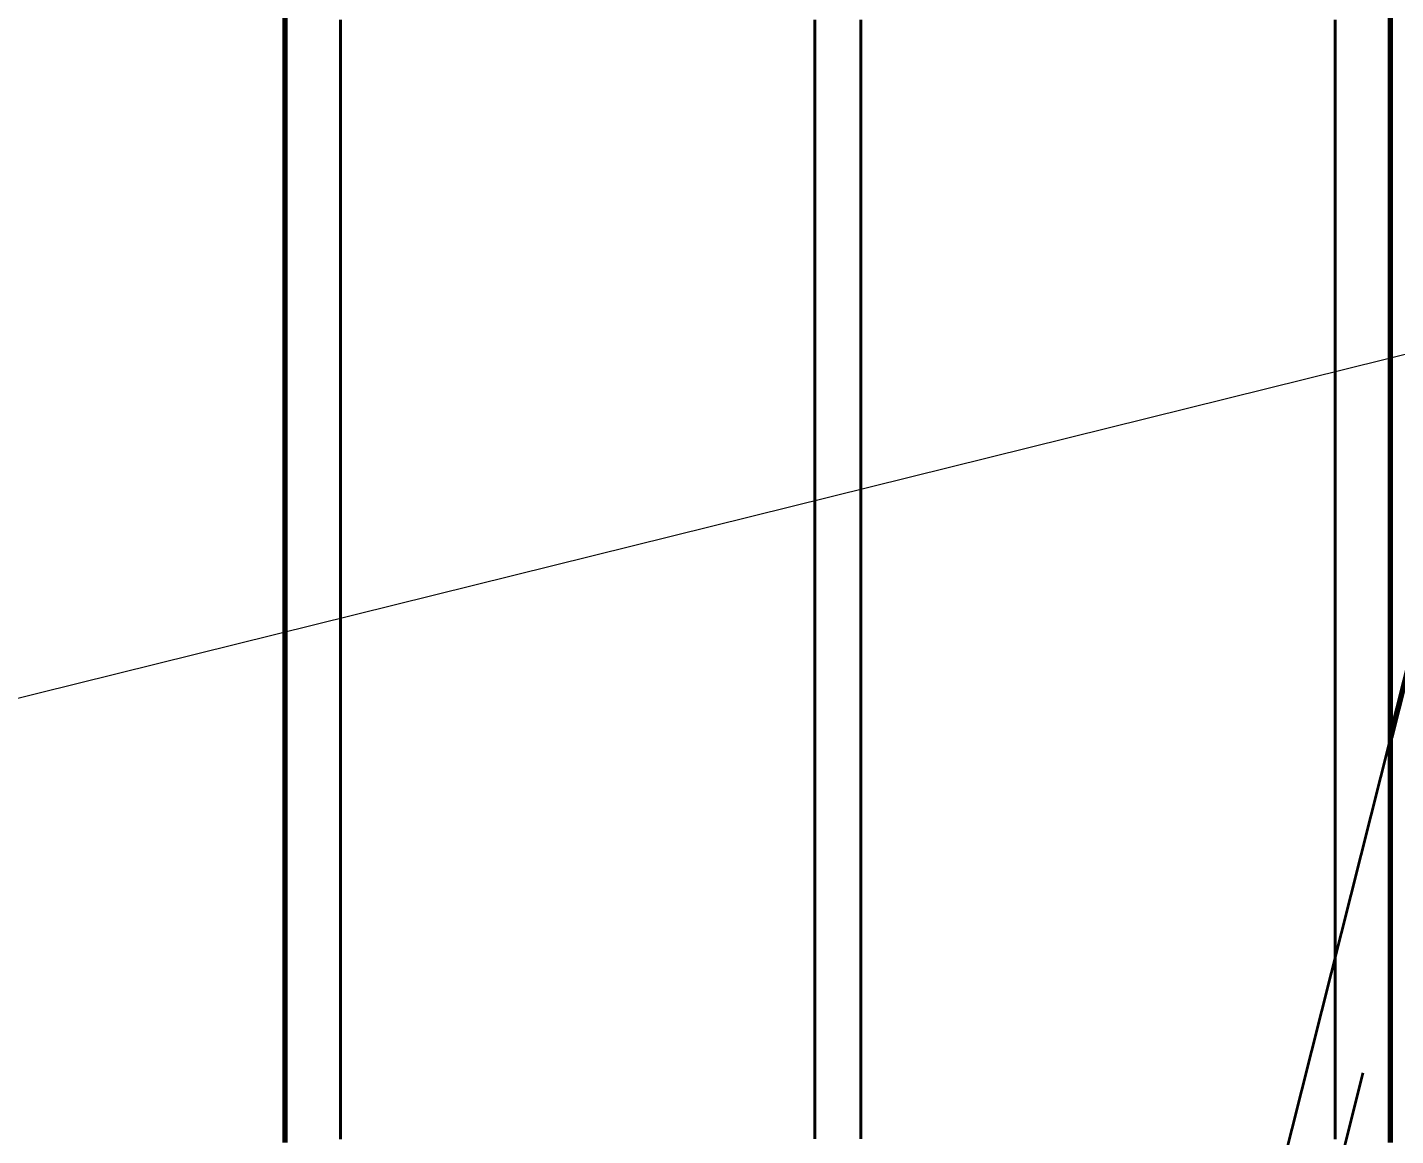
# Model space of a CAD drawing. Header units: millimetres. Extents: x 0 to 2382, y 0 to 420.
# Drawn here: x 137 to 144.43, y 234.8 to 240.82 of the extents above; entities that cross this region are included whole.
import ezdxf

# ---------------------------------------------------------------- set-up
doc = ezdxf.new("R2010")
doc.units = ezdxf.units.MM
doc.linetypes.add('IRAM-E-TRAZOS', pattern=[5, 4, -1])
for name, color, linetype, lineweight in [('01-VISIBLE', 7, 'CONTINUOUS', 70), ('02-OCULTA', 4, 'IRAM-E-TRAZOS', 35), ('04-COTA', 3, 'CONTINUOUS', 18), ('08-FINA', 5, 'CONTINUOUS', 18)]:
    doc.layers.add(name, color=color, linetype=linetype, lineweight=lineweight)
doc.styles.add('ISO3098', font='isocpeur.ttf')
doc.dimstyles.new('FLAMA-IRAM', dxfattribs={"dimtxt": 3.5, "dimasz": 3.5, "dimexe": 2, "dimexo": 1.5, "dimgap": 1, "dimtad": 1, "dimdec": 1, "dimtxsty": 'ISO3098', "dimblk": 'IRAM_FLECHA', "dimblk1": 'IRAM_FLECHA', "dimblk2": 'IRAM_FLECHA', "dimcen": 2.5, "dimclrd": 256, "dimclre": 256, "dimclrt": 256, "dimazin": 3, "dimtfac": 1, "dimtmove": 0, "dimatfit": 3, "dimlwd": 18, "dimlwe": 18})

# ---------------------------------------------------------------- blocks, each defined once
blk = doc.blocks.new('IRAM_FLECHA')
blk.add_solid([(0, 0), (-1, 0.125), (-1, -0.125)])

msp = doc.modelspace()

# ---------------------------------------------------------------- linework, layer by layer
at = {"layer": '01-VISIBLE'}
msp.add_line((145.1723, 240.0249), (144.4, 236.9601), dxfattribs=at)
for points in [[(138.4, 234.7625), (138.4, 234.85), (138.4, 234.9375), (138.4, 235.025), (138.4, 235.1125), (138.4, 235.2), (138.4, 235.2875), (138.4, 235.375), (138.4, 235.4625), (138.4, 235.55), (138.4, 235.6375), (138.4, 235.725), (138.4, 235.8125), (138.4, 235.9), (138.4, 235.9875), (138.4, 236.075), (138.4, 236.1625), (138.4, 236.25), (138.4, 236.3375), (138.4, 236.425), (138.4, 236.5125), (138.4, 236.6), (138.4, 236.6875), (138.4, 236.775), (138.4, 236.8625), (138.4, 236.95), (138.4, 237.0375), (138.4, 237.125), (138.4, 237.2125), (138.4, 237.3), (138.4, 237.3875), (138.4, 237.475), (138.4, 237.5625), (138.4, 237.65), (138.4, 237.7375), (138.4, 237.825), (138.4, 237.9125), (138.4, 238), (138.4, 238.0875), (138.4, 238.175), (138.4, 238.2625), (138.4, 238.35), (138.4, 238.4375), (138.4, 238.525), (138.4, 238.6125), (138.4, 238.7), (138.4, 238.7875), (138.4, 238.875), (138.4, 238.9625), (138.4, 239.05), (138.4, 239.1375), (138.4, 239.225), (138.4, 239.3125), (138.4, 239.4), (138.4, 239.4875), (138.4, 239.575), (138.4, 239.6625), (138.4, 239.75), (138.4, 239.8375), (138.4, 239.925), (138.4, 240.0125), (138.4, 240.1), (138.4, 240.1875), (138.4, 240.275), (138.4, 240.3625), (138.4, 240.45), (138.4, 240.5375), (138.4, 240.625), (138.4, 240.7125), (138.4, 240.8), (138.4, 240.8875)], [(144.4, 234.7625), (144.4, 234.85), (144.4, 234.9375), (144.4, 235.025), (144.4, 235.1125), (144.4, 235.2), (144.4, 235.2875), (144.4, 235.375), (144.4, 235.4625), (144.4, 235.55), (144.4, 235.6375), (144.4, 235.725), (144.4, 235.8125), (144.4, 235.9), (144.4, 235.9875), (144.4, 236.075), (144.4, 236.1625), (144.4, 236.25), (144.4, 236.3375), (144.4, 236.425), (144.4, 236.5125), (144.4, 236.6), (144.4, 236.6875), (144.4, 236.775), (144.4, 236.8625), (144.4, 236.95), (144.4, 237.0375), (144.4, 237.125), (144.4, 237.2125), (144.4, 237.3), (144.4, 237.3875), (144.4, 237.475), (144.4, 237.5625), (144.4, 237.65), (144.4, 237.7375), (144.4, 237.825), (144.4, 237.9125), (144.4, 238), (144.4, 238.0875), (144.4, 238.175), (144.4, 238.2625), (144.4, 238.35), (144.4, 238.4375), (144.4, 238.525), (144.4, 238.6125), (144.4, 238.7), (144.4, 238.7875), (144.4, 238.875), (144.4, 238.9625), (144.4, 239.05), (144.4, 239.1375), (144.4, 239.225), (144.4, 239.3125), (144.4, 239.4), (144.4, 239.4875), (144.4, 239.575), (144.4, 239.6625), (144.4, 239.75), (144.4, 239.8375), (144.4, 239.925), (144.4, 240.0125), (144.4, 240.1), (144.4, 240.1875), (144.4, 240.275), (144.4, 240.3625), (144.4, 240.45), (144.4, 240.5375), (144.4, 240.625), (144.4, 240.7125), (144.4, 240.8), (144.4, 240.8875)]]:
    msp.add_lwpolyline(points, dxfattribs=at)
at = {"layer": '02-OCULTA'}
for p, q in [((145.4714, 239.989), (140.5649, 220.5174)), ((144.4, 236.9601), (140.2686, 220.5643))]:
    msp.add_line(p, q, dxfattribs=at)
for points in [[(138.4, 240.8875), (138.4, 240.8), (138.4, 240.7125), (138.4, 240.625), (138.4, 240.5375), (138.4, 240.45), (138.4, 240.3625), (138.4, 240.275), (138.4, 240.1875), (138.4, 240.1), (138.4, 240.0125), (138.4, 239.925), (138.4, 239.8375), (138.4, 239.75), (138.4, 239.6625), (138.4, 239.575), (138.4, 239.4875), (138.4, 239.4), (138.4, 239.3125), (138.4, 239.225), (138.4, 239.1375), (138.4, 239.05), (138.4, 238.9625), (138.4, 238.875), (138.4, 238.7875), (138.4, 238.7), (138.4, 238.6125), (138.4, 238.525), (138.4, 238.4375), (138.4, 238.35), (138.4, 238.2625), (138.4, 238.175), (138.4, 238.0875), (138.4, 238), (138.4, 237.9125), (138.4, 237.825), (138.4, 237.7375), (138.4, 237.65), (138.4, 237.5625), (138.4, 237.475), (138.4, 237.3875), (138.4, 237.3), (138.4, 237.2125), (138.4, 237.125), (138.4, 237.0375), (138.4, 236.95), (138.4, 236.8625), (138.4, 236.775), (138.4, 236.6875), (138.4, 236.6), (138.4, 236.5125), (138.4, 236.425), (138.4, 236.3375), (138.4, 236.25), (138.4, 236.1625), (138.4, 236.075), (138.4, 235.9875), (138.4, 235.9), (138.4, 235.8125), (138.4, 235.725), (138.4, 235.6375), (138.4, 235.55), (138.4, 235.4625), (138.4, 235.375), (138.4, 235.2875), (138.4, 235.2), (138.4, 235.1125), (138.4, 235.025), (138.4, 234.9375), (138.4, 234.85), (138.4, 234.7625)], [(144.4, 240.8875), (144.4, 240.8), (144.4, 240.7125), (144.4, 240.625), (144.4, 240.5375), (144.4, 240.45), (144.4, 240.3625), (144.4, 240.275), (144.4, 240.1875), (144.4, 240.1), (144.4, 240.0125), (144.4, 239.925), (144.4, 239.8375), (144.4, 239.75), (144.4, 239.6625), (144.4, 239.575), (144.4, 239.4875), (144.4, 239.4), (144.4, 239.3125), (144.4, 239.225), (144.4, 239.1375), (144.4, 239.05), (144.4, 238.9625), (144.4, 238.875), (144.4, 238.7875), (144.4, 238.7), (144.4, 238.6125), (144.4, 238.525), (144.4, 238.4375), (144.4, 238.35), (144.4, 238.2625), (144.4, 238.175), (144.4, 238.0875), (144.4, 238), (144.4, 237.9125), (144.4, 237.825), (144.4, 237.7375), (144.4, 237.65), (144.4, 237.5625), (144.4, 237.475), (144.4, 237.3875), (144.4, 237.3), (144.4, 237.2125), (144.4, 237.125), (144.4, 237.0375), (144.4, 236.95), (144.4, 236.8625), (144.4, 236.775), (144.4, 236.6875), (144.4, 236.6), (144.4, 236.5125), (144.4, 236.425), (144.4, 236.3375), (144.4, 236.25), (144.4, 236.1625), (144.4, 236.075), (144.4, 235.9875), (144.4, 235.9), (144.4, 235.8125), (144.4, 235.725), (144.4, 235.6375), (144.4, 235.55), (144.4, 235.4625), (144.4, 235.375), (144.4, 235.2875), (144.4, 235.2), (144.4, 235.1125), (144.4, 235.025), (144.4, 234.9375), (144.4, 234.85), (144.4, 234.7625)], [(138.4, 234.78), (138.4, 234.843), (138.4, 234.906), (138.4, 234.969), (138.4, 235.032), (138.4, 235.095), (138.4, 235.158), (138.4, 235.221), (138.4, 235.284), (138.4, 235.347), (138.4, 235.41), (138.4, 235.473), (138.4, 235.536), (138.4, 235.599), (138.4, 235.662), (138.4, 235.725), (138.4, 235.788), (138.4, 235.851), (138.4, 235.914), (138.4, 235.977), (138.4, 236.04), (138.4, 236.103), (138.4, 236.166), (138.4, 236.229), (138.4, 236.292), (138.4, 236.355), (138.4, 236.418), (138.4, 236.481), (138.4, 236.544), (138.4, 236.607), (138.4, 236.67), (138.4, 236.733), (138.4, 236.796), (138.4, 236.859), (138.4, 236.922), (138.4, 236.985), (138.4, 237.048), (138.4, 237.111), (138.4, 237.174), (138.4, 237.237), (138.4, 237.3), (138.4, 237.363), (138.4, 237.426), (138.4, 237.489), (138.4, 237.552), (138.4, 237.615), (138.4, 237.678), (138.4, 237.741), (138.4, 237.804), (138.4, 237.867), (138.4, 237.93), (138.4, 237.993), (138.4, 238.056), (138.4, 238.119), (138.4, 238.182), (138.4, 238.245), (138.4, 238.308), (138.4, 238.371), (138.4, 238.434), (138.4, 238.497), (138.4, 238.56), (138.4, 238.623), (138.4, 238.686), (138.4, 238.749), (138.4, 238.812), (138.4, 238.875), (138.4, 238.938), (138.4, 239.001), (138.4, 239.064), (138.4, 239.127), (138.4, 239.19), (138.4, 239.253), (138.4, 239.316), (138.4, 239.379), (138.4, 239.442), (138.4, 239.505), (138.4, 239.568), (138.4, 239.631), (138.4, 239.694), (138.4, 239.757), (138.4, 239.82), (138.4, 239.883), (138.4, 239.946), (138.4, 240.009), (138.4, 240.072), (138.4, 240.135), (138.4, 240.198), (138.4, 240.261), (138.4, 240.324), (138.4, 240.387), (138.4, 240.45), (138.4, 240.513), (138.4, 240.576), (138.4, 240.639), (138.4, 240.702), (138.4, 240.765), (138.4, 240.828)], [(138.4, 240.828), (138.4, 240.765), (138.4, 240.702), (138.4, 240.639), (138.4, 240.576), (138.4, 240.513), (138.4, 240.45), (138.4, 240.387), (138.4, 240.324), (138.4, 240.261), (138.4, 240.198), (138.4, 240.135), (138.4, 240.072), (138.4, 240.009), (138.4, 239.946), (138.4, 239.883), (138.4, 239.82), (138.4, 239.757), (138.4, 239.694), (138.4, 239.631), (138.4, 239.568), (138.4, 239.505), (138.4, 239.442), (138.4, 239.379), (138.4, 239.316), (138.4, 239.253), (138.4, 239.19), (138.4, 239.127), (138.4, 239.064), (138.4, 239.001), (138.4, 238.938), (138.4, 238.875), (138.4, 238.812), (138.4, 238.749), (138.4, 238.686), (138.4, 238.623), (138.4, 238.56), (138.4, 238.497), (138.4, 238.434), (138.4, 238.371), (138.4, 238.308), (138.4, 238.245), (138.4, 238.182), (138.4, 238.119), (138.4, 238.056), (138.4, 237.993), (138.4, 237.93), (138.4, 237.867), (138.4, 237.804), (138.4, 237.741), (138.4, 237.678), (138.4, 237.615), (138.4, 237.552), (138.4, 237.489), (138.4, 237.426), (138.4, 237.363), (138.4, 237.3), (138.4, 237.237), (138.4, 237.174), (138.4, 237.111), (138.4, 237.048), (138.4, 236.985), (138.4, 236.922), (138.4, 236.859), (138.4, 236.796), (138.4, 236.733), (138.4, 236.67), (138.4, 236.607), (138.4, 236.544), (138.4, 236.481), (138.4, 236.418), (138.4, 236.355), (138.4, 236.292), (138.4, 236.229), (138.4, 236.166), (138.4, 236.103), (138.4, 236.04), (138.4, 235.977), (138.4, 235.914), (138.4, 235.851), (138.4, 235.788), (138.4, 235.725), (138.4, 235.662), (138.4, 235.599), (138.4, 235.536), (138.4, 235.473), (138.4, 235.41), (138.4, 235.347), (138.4, 235.284), (138.4, 235.221), (138.4, 235.158), (138.4, 235.095), (138.4, 235.032), (138.4, 234.969), (138.4, 234.906), (138.4, 234.843), (138.4, 234.78)], [(138.7, 234.782), (138.7, 234.844), (138.7, 234.906), (138.7, 234.968), (138.7, 235.03), (138.7, 235.092), (138.7, 235.154), (138.7, 235.216), (138.7, 235.278), (138.7, 235.34), (138.7, 235.402), (138.7, 235.464), (138.7, 235.526), (138.7, 235.588), (138.7, 235.65), (138.7, 235.712), (138.7, 235.774), (138.7, 235.836), (138.7, 235.898), (138.7, 235.96), (138.7, 236.022), (138.7, 236.084), (138.7, 236.146), (138.7, 236.208), (138.7, 236.27), (138.7, 236.332), (138.7, 236.394), (138.7, 236.456), (138.7, 236.518), (138.7, 236.58), (138.7, 236.642), (138.7, 236.704), (138.7, 236.766), (138.7, 236.828), (138.7, 236.89), (138.7, 236.952), (138.7, 237.014), (138.7, 237.076), (138.7, 237.138), (138.7, 237.2), (138.7, 237.262), (138.7, 237.324), (138.7, 237.386), (138.7, 237.448), (138.7, 237.51), (138.7, 237.572), (138.7, 237.634), (138.7, 237.696), (138.7, 237.758), (138.7, 237.82), (138.7, 237.882), (138.7, 237.944), (138.7, 238.006), (138.7, 238.068), (138.7, 238.13), (138.7, 238.192), (138.7, 238.254), (138.7, 238.316), (138.7, 238.378), (138.7, 238.44), (138.7, 238.502), (138.7, 238.564), (138.7, 238.626), (138.7, 238.688), (138.7, 238.75), (138.7, 238.812), (138.7, 238.874), (138.7, 238.936), (138.7, 238.998), (138.7, 239.06), (138.7, 239.122), (138.7, 239.184), (138.7, 239.246), (138.7, 239.308), (138.7, 239.37), (138.7, 239.432), (138.7, 239.494), (138.7, 239.556), (138.7, 239.618), (138.7, 239.68), (138.7, 239.742), (138.7, 239.804), (138.7, 239.866), (138.7, 239.928), (138.7, 239.99), (138.7, 240.052), (138.7, 240.114), (138.7, 240.176), (138.7, 240.238), (138.7, 240.3), (138.7, 240.362), (138.7, 240.424), (138.7, 240.486), (138.7, 240.548), (138.7, 240.61), (138.7, 240.672), (138.7, 240.734), (138.7, 240.796), (138.7, 240.858)], [(138.7, 240.858), (138.7, 240.796), (138.7, 240.734), (138.7, 240.672), (138.7, 240.61), (138.7, 240.548), (138.7, 240.486), (138.7, 240.424), (138.7, 240.362), (138.7, 240.3), (138.7, 240.238), (138.7, 240.176), (138.7, 240.114), (138.7, 240.052), (138.7, 239.99), (138.7, 239.928), (138.7, 239.866), (138.7, 239.804), (138.7, 239.742), (138.7, 239.68), (138.7, 239.618), (138.7, 239.556), (138.7, 239.494), (138.7, 239.432), (138.7, 239.37), (138.7, 239.308), (138.7, 239.246), (138.7, 239.184), (138.7, 239.122), (138.7, 239.06), (138.7, 238.998), (138.7, 238.936), (138.7, 238.874), (138.7, 238.812), (138.7, 238.75), (138.7, 238.688), (138.7, 238.626), (138.7, 238.564), (138.7, 238.502), (138.7, 238.44), (138.7, 238.378), (138.7, 238.316), (138.7, 238.254), (138.7, 238.192), (138.7, 238.13), (138.7, 238.068), (138.7, 238.006), (138.7, 237.944), (138.7, 237.882), (138.7, 237.82), (138.7, 237.758), (138.7, 237.696), (138.7, 237.634), (138.7, 237.572), (138.7, 237.51), (138.7, 237.448), (138.7, 237.386), (138.7, 237.324), (138.7, 237.262), (138.7, 237.2), (138.7, 237.138), (138.7, 237.076), (138.7, 237.014), (138.7, 236.952), (138.7, 236.89), (138.7, 236.828), (138.7, 236.766), (138.7, 236.704), (138.7, 236.642), (138.7, 236.58), (138.7, 236.518), (138.7, 236.456), (138.7, 236.394), (138.7, 236.332), (138.7, 236.27), (138.7, 236.208), (138.7, 236.146), (138.7, 236.084), (138.7, 236.022), (138.7, 235.96), (138.7, 235.898), (138.7, 235.836), (138.7, 235.774), (138.7, 235.712), (138.7, 235.65), (138.7, 235.588), (138.7, 235.526), (138.7, 235.464), (138.7, 235.402), (138.7, 235.34), (138.7, 235.278), (138.7, 235.216), (138.7, 235.154), (138.7, 235.092), (138.7, 235.03), (138.7, 234.968), (138.7, 234.906), (138.7, 234.844), (138.7, 234.782)], [(138.7, 234.78), (138.7, 234.843), (138.7, 234.906), (138.7, 234.969), (138.7, 235.032), (138.7, 235.095), (138.7, 235.158), (138.7, 235.221), (138.7, 235.284), (138.7, 235.347), (138.7, 235.41), (138.7, 235.473), (138.7, 235.536), (138.7, 235.599), (138.7, 235.662), (138.7, 235.725), (138.7, 235.788), (138.7, 235.851), (138.7, 235.914), (138.7, 235.977), (138.7, 236.04), (138.7, 236.103), (138.7, 236.166), (138.7, 236.229), (138.7, 236.292), (138.7, 236.355), (138.7, 236.418), (138.7, 236.481), (138.7, 236.544), (138.7, 236.607), (138.7, 236.67), (138.7, 236.733), (138.7, 236.796), (138.7, 236.859), (138.7, 236.922), (138.7, 236.985), (138.7, 237.048), (138.7, 237.111), (138.7, 237.174), (138.7, 237.237), (138.7, 237.3), (138.7, 237.363), (138.7, 237.426), (138.7, 237.489), (138.7, 237.552), (138.7, 237.615), (138.7, 237.678), (138.7, 237.741), (138.7, 237.804), (138.7, 237.867), (138.7, 237.93), (138.7, 237.993), (138.7, 238.056), (138.7, 238.119), (138.7, 238.182), (138.7, 238.245), (138.7, 238.308), (138.7, 238.371), (138.7, 238.434), (138.7, 238.497), (138.7, 238.56), (138.7, 238.623), (138.7, 238.686), (138.7, 238.749), (138.7, 238.812), (138.7, 238.875), (138.7, 238.938), (138.7, 239.001), (138.7, 239.064), (138.7, 239.127), (138.7, 239.19), (138.7, 239.253), (138.7, 239.316), (138.7, 239.379), (138.7, 239.442), (138.7, 239.505), (138.7, 239.568), (138.7, 239.631), (138.7, 239.694), (138.7, 239.757), (138.7, 239.82), (138.7, 239.883), (138.7, 239.946), (138.7, 240.009), (138.7, 240.072), (138.7, 240.135), (138.7, 240.198), (138.7, 240.261), (138.7, 240.324), (138.7, 240.387), (138.7, 240.45), (138.7, 240.513), (138.7, 240.576), (138.7, 240.639), (138.7, 240.702), (138.7, 240.765), (138.7, 240.828)], [(138.7, 240.828), (138.7, 240.765), (138.7, 240.702), (138.7, 240.639), (138.7, 240.576), (138.7, 240.513), (138.7, 240.45), (138.7, 240.387), (138.7, 240.324), (138.7, 240.261), (138.7, 240.198), (138.7, 240.135), (138.7, 240.072), (138.7, 240.009), (138.7, 239.946), (138.7, 239.883), (138.7, 239.82), (138.7, 239.757), (138.7, 239.694), (138.7, 239.631), (138.7, 239.568), (138.7, 239.505), (138.7, 239.442), (138.7, 239.379), (138.7, 239.316), (138.7, 239.253), (138.7, 239.19), (138.7, 239.127), (138.7, 239.064), (138.7, 239.001), (138.7, 238.938), (138.7, 238.875), (138.7, 238.812), (138.7, 238.749), (138.7, 238.686), (138.7, 238.623), (138.7, 238.56), (138.7, 238.497), (138.7, 238.434), (138.7, 238.371), (138.7, 238.308), (138.7, 238.245), (138.7, 238.182), (138.7, 238.119), (138.7, 238.056), (138.7, 237.993), (138.7, 237.93), (138.7, 237.867), (138.7, 237.804), (138.7, 237.741), (138.7, 237.678), (138.7, 237.615), (138.7, 237.552), (138.7, 237.489), (138.7, 237.426), (138.7, 237.363), (138.7, 237.3), (138.7, 237.237), (138.7, 237.174), (138.7, 237.111), (138.7, 237.048), (138.7, 236.985), (138.7, 236.922), (138.7, 236.859), (138.7, 236.796), (138.7, 236.733), (138.7, 236.67), (138.7, 236.607), (138.7, 236.544), (138.7, 236.481), (138.7, 236.418), (138.7, 236.355), (138.7, 236.292), (138.7, 236.229), (138.7, 236.166), (138.7, 236.103), (138.7, 236.04), (138.7, 235.977), (138.7, 235.914), (138.7, 235.851), (138.7, 235.788), (138.7, 235.725), (138.7, 235.662), (138.7, 235.599), (138.7, 235.536), (138.7, 235.473), (138.7, 235.41), (138.7, 235.347), (138.7, 235.284), (138.7, 235.221), (138.7, 235.158), (138.7, 235.095), (138.7, 235.032), (138.7, 234.969), (138.7, 234.906), (138.7, 234.843), (138.7, 234.78)], [(141.275, 234.782), (141.275, 234.844), (141.275, 234.906), (141.275, 234.968), (141.275, 235.03), (141.275, 235.092), (141.275, 235.154), (141.275, 235.216), (141.275, 235.278), (141.275, 235.34), (141.275, 235.402), (141.275, 235.464), (141.275, 235.526), (141.275, 235.588), (141.275, 235.65), (141.275, 235.712), (141.275, 235.774), (141.275, 235.836), (141.275, 235.898), (141.275, 235.96), (141.275, 236.022), (141.275, 236.084), (141.275, 236.146), (141.275, 236.208), (141.275, 236.27), (141.275, 236.332), (141.275, 236.394), (141.275, 236.456), (141.275, 236.518), (141.275, 236.58), (141.275, 236.642), (141.275, 236.704), (141.275, 236.766), (141.275, 236.828), (141.275, 236.89), (141.275, 236.952), (141.275, 237.014), (141.275, 237.076), (141.275, 237.138), (141.275, 237.2), (141.275, 237.262), (141.275, 237.324), (141.275, 237.386), (141.275, 237.448), (141.275, 237.51), (141.275, 237.572), (141.275, 237.634), (141.275, 237.696), (141.275, 237.758), (141.275, 237.82), (141.275, 237.882), (141.275, 237.944), (141.275, 238.006), (141.275, 238.068), (141.275, 238.13), (141.275, 238.192), (141.275, 238.254), (141.275, 238.316), (141.275, 238.378), (141.275, 238.44), (141.275, 238.502), (141.275, 238.564), (141.275, 238.626), (141.275, 238.688), (141.275, 238.75), (141.275, 238.812), (141.275, 238.874), (141.275, 238.936), (141.275, 238.998), (141.275, 239.06), (141.275, 239.122), (141.275, 239.184), (141.275, 239.246), (141.275, 239.308), (141.275, 239.37), (141.275, 239.432), (141.275, 239.494), (141.275, 239.556), (141.275, 239.618), (141.275, 239.68), (141.275, 239.742), (141.275, 239.804), (141.275, 239.866), (141.275, 239.928), (141.275, 239.99), (141.275, 240.052), (141.275, 240.114), (141.275, 240.176), (141.275, 240.238), (141.275, 240.3), (141.275, 240.362), (141.275, 240.424), (141.275, 240.486), (141.275, 240.548), (141.275, 240.61), (141.275, 240.672), (141.275, 240.734), (141.275, 240.796), (141.275, 240.858)], [(141.275, 240.858), (141.275, 240.796), (141.275, 240.734), (141.275, 240.672), (141.275, 240.61), (141.275, 240.548), (141.275, 240.486), (141.275, 240.424), (141.275, 240.362), (141.275, 240.3), (141.275, 240.238), (141.275, 240.176), (141.275, 240.114), (141.275, 240.052), (141.275, 239.99), (141.275, 239.928), (141.275, 239.866), (141.275, 239.804), (141.275, 239.742), (141.275, 239.68), (141.275, 239.618), (141.275, 239.556), (141.275, 239.494), (141.275, 239.432), (141.275, 239.37), (141.275, 239.308), (141.275, 239.246), (141.275, 239.184), (141.275, 239.122), (141.275, 239.06), (141.275, 238.998), (141.275, 238.936), (141.275, 238.874), (141.275, 238.812), (141.275, 238.75), (141.275, 238.688), (141.275, 238.626), (141.275, 238.564), (141.275, 238.502), (141.275, 238.44), (141.275, 238.378), (141.275, 238.316), (141.275, 238.254), (141.275, 238.192), (141.275, 238.13), (141.275, 238.068), (141.275, 238.006), (141.275, 237.944), (141.275, 237.882), (141.275, 237.82), (141.275, 237.758), (141.275, 237.696), (141.275, 237.634), (141.275, 237.572), (141.275, 237.51), (141.275, 237.448), (141.275, 237.386), (141.275, 237.324), (141.275, 237.262), (141.275, 237.2), (141.275, 237.138), (141.275, 237.076), (141.275, 237.014), (141.275, 236.952), (141.275, 236.89), (141.275, 236.828), (141.275, 236.766), (141.275, 236.704), (141.275, 236.642), (141.275, 236.58), (141.275, 236.518), (141.275, 236.456), (141.275, 236.394), (141.275, 236.332), (141.275, 236.27), (141.275, 236.208), (141.275, 236.146), (141.275, 236.084), (141.275, 236.022), (141.275, 235.96), (141.275, 235.898), (141.275, 235.836), (141.275, 235.774), (141.275, 235.712), (141.275, 235.65), (141.275, 235.588), (141.275, 235.526), (141.275, 235.464), (141.275, 235.402), (141.275, 235.34), (141.275, 235.278), (141.275, 235.216), (141.275, 235.154), (141.275, 235.092), (141.275, 235.03), (141.275, 234.968), (141.275, 234.906), (141.275, 234.844), (141.275, 234.782)], [(141.525, 234.782), (141.525, 234.844), (141.525, 234.906), (141.525, 234.968), (141.525, 235.03), (141.525, 235.092), (141.525, 235.154), (141.525, 235.216), (141.525, 235.278), (141.525, 235.34), (141.525, 235.402), (141.525, 235.464), (141.525, 235.526), (141.525, 235.588), (141.525, 235.65), (141.525, 235.712), (141.525, 235.774), (141.525, 235.836), (141.525, 235.898), (141.525, 235.96), (141.525, 236.022), (141.525, 236.084), (141.525, 236.146), (141.525, 236.208), (141.525, 236.27), (141.525, 236.332), (141.525, 236.394), (141.525, 236.456), (141.525, 236.518), (141.525, 236.58), (141.525, 236.642), (141.525, 236.704), (141.525, 236.766), (141.525, 236.828), (141.525, 236.89), (141.525, 236.952), (141.525, 237.014), (141.525, 237.076), (141.525, 237.138), (141.525, 237.2), (141.525, 237.262), (141.525, 237.324), (141.525, 237.386), (141.525, 237.448), (141.525, 237.51), (141.525, 237.572), (141.525, 237.634), (141.525, 237.696), (141.525, 237.758), (141.525, 237.82), (141.525, 237.882), (141.525, 237.944), (141.525, 238.006), (141.525, 238.068), (141.525, 238.13), (141.525, 238.192), (141.525, 238.254), (141.525, 238.316), (141.525, 238.378), (141.525, 238.44), (141.525, 238.502), (141.525, 238.564), (141.525, 238.626), (141.525, 238.688), (141.525, 238.75), (141.525, 238.812), (141.525, 238.874), (141.525, 238.936), (141.525, 238.998), (141.525, 239.06), (141.525, 239.122), (141.525, 239.184), (141.525, 239.246), (141.525, 239.308), (141.525, 239.37), (141.525, 239.432), (141.525, 239.494), (141.525, 239.556), (141.525, 239.618), (141.525, 239.68), (141.525, 239.742), (141.525, 239.804), (141.525, 239.866), (141.525, 239.928), (141.525, 239.99), (141.525, 240.052), (141.525, 240.114), (141.525, 240.176), (141.525, 240.238), (141.525, 240.3), (141.525, 240.362), (141.525, 240.424), (141.525, 240.486), (141.525, 240.548), (141.525, 240.61), (141.525, 240.672), (141.525, 240.734), (141.525, 240.796), (141.525, 240.858)], [(141.525, 240.858), (141.525, 240.796), (141.525, 240.734), (141.525, 240.672), (141.525, 240.61), (141.525, 240.548), (141.525, 240.486), (141.525, 240.424), (141.525, 240.362), (141.525, 240.3), (141.525, 240.238), (141.525, 240.176), (141.525, 240.114), (141.525, 240.052), (141.525, 239.99), (141.525, 239.928), (141.525, 239.866), (141.525, 239.804), (141.525, 239.742), (141.525, 239.68), (141.525, 239.618), (141.525, 239.556), (141.525, 239.494), (141.525, 239.432), (141.525, 239.37), (141.525, 239.308), (141.525, 239.246), (141.525, 239.184), (141.525, 239.122), (141.525, 239.06), (141.525, 238.998), (141.525, 238.936), (141.525, 238.874), (141.525, 238.812), (141.525, 238.75), (141.525, 238.688), (141.525, 238.626), (141.525, 238.564), (141.525, 238.502), (141.525, 238.44), (141.525, 238.378), (141.525, 238.316), (141.525, 238.254), (141.525, 238.192), (141.525, 238.13), (141.525, 238.068), (141.525, 238.006), (141.525, 237.944), (141.525, 237.882), (141.525, 237.82), (141.525, 237.758), (141.525, 237.696), (141.525, 237.634), (141.525, 237.572), (141.525, 237.51), (141.525, 237.448), (141.525, 237.386), (141.525, 237.324), (141.525, 237.262), (141.525, 237.2), (141.525, 237.138), (141.525, 237.076), (141.525, 237.014), (141.525, 236.952), (141.525, 236.89), (141.525, 236.828), (141.525, 236.766), (141.525, 236.704), (141.525, 236.642), (141.525, 236.58), (141.525, 236.518), (141.525, 236.456), (141.525, 236.394), (141.525, 236.332), (141.525, 236.27), (141.525, 236.208), (141.525, 236.146), (141.525, 236.084), (141.525, 236.022), (141.525, 235.96), (141.525, 235.898), (141.525, 235.836), (141.525, 235.774), (141.525, 235.712), (141.525, 235.65), (141.525, 235.588), (141.525, 235.526), (141.525, 235.464), (141.525, 235.402), (141.525, 235.34), (141.525, 235.278), (141.525, 235.216), (141.525, 235.154), (141.525, 235.092), (141.525, 235.03), (141.525, 234.968), (141.525, 234.906), (141.525, 234.844), (141.525, 234.782)], [(144.1, 234.782), (144.1, 234.844), (144.1, 234.906), (144.1, 234.968), (144.1, 235.03), (144.1, 235.092), (144.1, 235.154), (144.1, 235.216), (144.1, 235.278), (144.1, 235.34), (144.1, 235.402), (144.1, 235.464), (144.1, 235.526), (144.1, 235.588), (144.1, 235.65), (144.1, 235.712), (144.1, 235.774), (144.1, 235.836), (144.1, 235.898), (144.1, 235.96), (144.1, 236.022), (144.1, 236.084), (144.1, 236.146), (144.1, 236.208), (144.1, 236.27), (144.1, 236.332), (144.1, 236.394), (144.1, 236.456), (144.1, 236.518), (144.1, 236.58), (144.1, 236.642), (144.1, 236.704), (144.1, 236.766), (144.1, 236.828), (144.1, 236.89), (144.1, 236.952), (144.1, 237.014), (144.1, 237.076), (144.1, 237.138), (144.1, 237.2), (144.1, 237.262), (144.1, 237.324), (144.1, 237.386), (144.1, 237.448), (144.1, 237.51), (144.1, 237.572), (144.1, 237.634), (144.1, 237.696), (144.1, 237.758), (144.1, 237.82), (144.1, 237.882), (144.1, 237.944), (144.1, 238.006), (144.1, 238.068), (144.1, 238.13), (144.1, 238.192), (144.1, 238.254), (144.1, 238.316), (144.1, 238.378), (144.1, 238.44), (144.1, 238.502), (144.1, 238.564), (144.1, 238.626), (144.1, 238.688), (144.1, 238.75), (144.1, 238.812), (144.1, 238.874), (144.1, 238.936), (144.1, 238.998), (144.1, 239.06), (144.1, 239.122), (144.1, 239.184), (144.1, 239.246), (144.1, 239.308), (144.1, 239.37), (144.1, 239.432), (144.1, 239.494), (144.1, 239.556), (144.1, 239.618), (144.1, 239.68), (144.1, 239.742), (144.1, 239.804), (144.1, 239.866), (144.1, 239.928), (144.1, 239.99), (144.1, 240.052), (144.1, 240.114), (144.1, 240.176), (144.1, 240.238), (144.1, 240.3), (144.1, 240.362), (144.1, 240.424), (144.1, 240.486), (144.1, 240.548), (144.1, 240.61), (144.1, 240.672), (144.1, 240.734), (144.1, 240.796), (144.1, 240.858)], [(144.1, 240.858), (144.1, 240.796), (144.1, 240.734), (144.1, 240.672), (144.1, 240.61), (144.1, 240.548), (144.1, 240.486), (144.1, 240.424), (144.1, 240.362), (144.1, 240.3), (144.1, 240.238), (144.1, 240.176), (144.1, 240.114), (144.1, 240.052), (144.1, 239.99), (144.1, 239.928), (144.1, 239.866), (144.1, 239.804), (144.1, 239.742), (144.1, 239.68), (144.1, 239.618), (144.1, 239.556), (144.1, 239.494), (144.1, 239.432), (144.1, 239.37), (144.1, 239.308), (144.1, 239.246), (144.1, 239.184), (144.1, 239.122), (144.1, 239.06), (144.1, 238.998), (144.1, 238.936), (144.1, 238.874), (144.1, 238.812), (144.1, 238.75), (144.1, 238.688), (144.1, 238.626), (144.1, 238.564), (144.1, 238.502), (144.1, 238.44), (144.1, 238.378), (144.1, 238.316), (144.1, 238.254), (144.1, 238.192), (144.1, 238.13), (144.1, 238.068), (144.1, 238.006), (144.1, 237.944), (144.1, 237.882), (144.1, 237.82), (144.1, 237.758), (144.1, 237.696), (144.1, 237.634), (144.1, 237.572), (144.1, 237.51), (144.1, 237.448), (144.1, 237.386), (144.1, 237.324), (144.1, 237.262), (144.1, 237.2), (144.1, 237.138), (144.1, 237.076), (144.1, 237.014), (144.1, 236.952), (144.1, 236.89), (144.1, 236.828), (144.1, 236.766), (144.1, 236.704), (144.1, 236.642), (144.1, 236.58), (144.1, 236.518), (144.1, 236.456), (144.1, 236.394), (144.1, 236.332), (144.1, 236.27), (144.1, 236.208), (144.1, 236.146), (144.1, 236.084), (144.1, 236.022), (144.1, 235.96), (144.1, 235.898), (144.1, 235.836), (144.1, 235.774), (144.1, 235.712), (144.1, 235.65), (144.1, 235.588), (144.1, 235.526), (144.1, 235.464), (144.1, 235.402), (144.1, 235.34), (144.1, 235.278), (144.1, 235.216), (144.1, 235.154), (144.1, 235.092), (144.1, 235.03), (144.1, 234.968), (144.1, 234.906), (144.1, 234.844), (144.1, 234.782)], [(144.1, 234.78), (144.1, 234.843), (144.1, 234.906), (144.1, 234.969), (144.1, 235.032), (144.1, 235.095), (144.1, 235.158), (144.1, 235.221), (144.1, 235.284), (144.1, 235.347), (144.1, 235.41), (144.1, 235.473), (144.1, 235.536), (144.1, 235.599), (144.1, 235.662), (144.1, 235.725), (144.1, 235.788), (144.1, 235.851), (144.1, 235.914), (144.1, 235.977), (144.1, 236.04), (144.1, 236.103), (144.1, 236.166), (144.1, 236.229), (144.1, 236.292), (144.1, 236.355), (144.1, 236.418), (144.1, 236.481), (144.1, 236.544), (144.1, 236.607), (144.1, 236.67), (144.1, 236.733), (144.1, 236.796), (144.1, 236.859), (144.1, 236.922), (144.1, 236.985), (144.1, 237.048), (144.1, 237.111), (144.1, 237.174), (144.1, 237.237), (144.1, 237.3), (144.1, 237.363), (144.1, 237.426), (144.1, 237.489), (144.1, 237.552), (144.1, 237.615), (144.1, 237.678), (144.1, 237.741), (144.1, 237.804), (144.1, 237.867), (144.1, 237.93), (144.1, 237.993), (144.1, 238.056), (144.1, 238.119), (144.1, 238.182), (144.1, 238.245), (144.1, 238.308), (144.1, 238.371), (144.1, 238.434), (144.1, 238.497), (144.1, 238.56), (144.1, 238.623), (144.1, 238.686), (144.1, 238.749), (144.1, 238.812), (144.1, 238.875), (144.1, 238.938), (144.1, 239.001), (144.1, 239.064), (144.1, 239.127), (144.1, 239.19), (144.1, 239.253), (144.1, 239.316), (144.1, 239.379), (144.1, 239.442), (144.1, 239.505), (144.1, 239.568), (144.1, 239.631), (144.1, 239.694), (144.1, 239.757), (144.1, 239.82), (144.1, 239.883), (144.1, 239.946), (144.1, 240.009), (144.1, 240.072), (144.1, 240.135), (144.1, 240.198), (144.1, 240.261), (144.1, 240.324), (144.1, 240.387), (144.1, 240.45), (144.1, 240.513), (144.1, 240.576), (144.1, 240.639), (144.1, 240.702), (144.1, 240.765), (144.1, 240.828)], [(144.1, 240.828), (144.1, 240.765), (144.1, 240.702), (144.1, 240.639), (144.1, 240.576), (144.1, 240.513), (144.1, 240.45), (144.1, 240.387), (144.1, 240.324), (144.1, 240.261), (144.1, 240.198), (144.1, 240.135), (144.1, 240.072), (144.1, 240.009), (144.1, 239.946), (144.1, 239.883), (144.1, 239.82), (144.1, 239.757), (144.1, 239.694), (144.1, 239.631), (144.1, 239.568), (144.1, 239.505), (144.1, 239.442), (144.1, 239.379), (144.1, 239.316), (144.1, 239.253), (144.1, 239.19), (144.1, 239.127), (144.1, 239.064), (144.1, 239.001), (144.1, 238.938), (144.1, 238.875), (144.1, 238.812), (144.1, 238.749), (144.1, 238.686), (144.1, 238.623), (144.1, 238.56), (144.1, 238.497), (144.1, 238.434), (144.1, 238.371), (144.1, 238.308), (144.1, 238.245), (144.1, 238.182), (144.1, 238.119), (144.1, 238.056), (144.1, 237.993), (144.1, 237.93), (144.1, 237.867), (144.1, 237.804), (144.1, 237.741), (144.1, 237.678), (144.1, 237.615), (144.1, 237.552), (144.1, 237.489), (144.1, 237.426), (144.1, 237.363), (144.1, 237.3), (144.1, 237.237), (144.1, 237.174), (144.1, 237.111), (144.1, 237.048), (144.1, 236.985), (144.1, 236.922), (144.1, 236.859), (144.1, 236.796), (144.1, 236.733), (144.1, 236.67), (144.1, 236.607), (144.1, 236.544), (144.1, 236.481), (144.1, 236.418), (144.1, 236.355), (144.1, 236.292), (144.1, 236.229), (144.1, 236.166), (144.1, 236.103), (144.1, 236.04), (144.1, 235.977), (144.1, 235.914), (144.1, 235.851), (144.1, 235.788), (144.1, 235.725), (144.1, 235.662), (144.1, 235.599), (144.1, 235.536), (144.1, 235.473), (144.1, 235.41), (144.1, 235.347), (144.1, 235.284), (144.1, 235.221), (144.1, 235.158), (144.1, 235.095), (144.1, 235.032), (144.1, 234.969), (144.1, 234.906), (144.1, 234.843), (144.1, 234.78)], [(144.4, 234.78), (144.4, 234.843), (144.4, 234.906), (144.4, 234.969), (144.4, 235.032), (144.4, 235.095), (144.4, 235.158), (144.4, 235.221), (144.4, 235.284), (144.4, 235.347), (144.4, 235.41), (144.4, 235.473), (144.4, 235.536), (144.4, 235.599), (144.4, 235.662), (144.4, 235.725), (144.4, 235.788), (144.4, 235.851), (144.4, 235.914), (144.4, 235.977), (144.4, 236.04), (144.4, 236.103), (144.4, 236.166), (144.4, 236.229), (144.4, 236.292), (144.4, 236.355), (144.4, 236.418), (144.4, 236.481), (144.4, 236.544), (144.4, 236.607), (144.4, 236.67), (144.4, 236.733), (144.4, 236.796), (144.4, 236.859), (144.4, 236.922), (144.4, 236.985), (144.4, 237.048), (144.4, 237.111), (144.4, 237.174), (144.4, 237.237), (144.4, 237.3), (144.4, 237.363), (144.4, 237.426), (144.4, 237.489), (144.4, 237.552), (144.4, 237.615), (144.4, 237.678), (144.4, 237.741), (144.4, 237.804), (144.4, 237.867), (144.4, 237.93), (144.4, 237.993), (144.4, 238.056), (144.4, 238.119), (144.4, 238.182), (144.4, 238.245), (144.4, 238.308), (144.4, 238.371), (144.4, 238.434), (144.4, 238.497), (144.4, 238.56), (144.4, 238.623), (144.4, 238.686), (144.4, 238.749), (144.4, 238.812), (144.4, 238.875), (144.4, 238.938), (144.4, 239.001), (144.4, 239.064), (144.4, 239.127), (144.4, 239.19), (144.4, 239.253), (144.4, 239.316), (144.4, 239.379), (144.4, 239.442), (144.4, 239.505), (144.4, 239.568), (144.4, 239.631), (144.4, 239.694), (144.4, 239.757), (144.4, 239.82), (144.4, 239.883), (144.4, 239.946), (144.4, 240.009), (144.4, 240.072), (144.4, 240.135), (144.4, 240.198), (144.4, 240.261), (144.4, 240.324), (144.4, 240.387), (144.4, 240.45), (144.4, 240.513), (144.4, 240.576), (144.4, 240.639), (144.4, 240.702), (144.4, 240.765), (144.4, 240.828)], [(144.4, 240.828), (144.4, 240.765), (144.4, 240.702), (144.4, 240.639), (144.4, 240.576), (144.4, 240.513), (144.4, 240.45), (144.4, 240.387), (144.4, 240.324), (144.4, 240.261), (144.4, 240.198), (144.4, 240.135), (144.4, 240.072), (144.4, 240.009), (144.4, 239.946), (144.4, 239.883), (144.4, 239.82), (144.4, 239.757), (144.4, 239.694), (144.4, 239.631), (144.4, 239.568), (144.4, 239.505), (144.4, 239.442), (144.4, 239.379), (144.4, 239.316), (144.4, 239.253), (144.4, 239.19), (144.4, 239.127), (144.4, 239.064), (144.4, 239.001), (144.4, 238.938), (144.4, 238.875), (144.4, 238.812), (144.4, 238.749), (144.4, 238.686), (144.4, 238.623), (144.4, 238.56), (144.4, 238.497), (144.4, 238.434), (144.4, 238.371), (144.4, 238.308), (144.4, 238.245), (144.4, 238.182), (144.4, 238.119), (144.4, 238.056), (144.4, 237.993), (144.4, 237.93), (144.4, 237.867), (144.4, 237.804), (144.4, 237.741), (144.4, 237.678), (144.4, 237.615), (144.4, 237.552), (144.4, 237.489), (144.4, 237.426), (144.4, 237.363), (144.4, 237.3), (144.4, 237.237), (144.4, 237.174), (144.4, 237.111), (144.4, 237.048), (144.4, 236.985), (144.4, 236.922), (144.4, 236.859), (144.4, 236.796), (144.4, 236.733), (144.4, 236.67), (144.4, 236.607), (144.4, 236.544), (144.4, 236.481), (144.4, 236.418), (144.4, 236.355), (144.4, 236.292), (144.4, 236.229), (144.4, 236.166), (144.4, 236.103), (144.4, 236.04), (144.4, 235.977), (144.4, 235.914), (144.4, 235.851), (144.4, 235.788), (144.4, 235.725), (144.4, 235.662), (144.4, 235.599), (144.4, 235.536), (144.4, 235.473), (144.4, 235.41), (144.4, 235.347), (144.4, 235.284), (144.4, 235.221), (144.4, 235.158), (144.4, 235.095), (144.4, 235.032), (144.4, 234.969), (144.4, 234.906), (144.4, 234.843), (144.4, 234.78)]]:
    msp.add_lwpolyline(points, dxfattribs=at)
at = {"layer": '08-FINA'}
msp.add_line((109.8824, 230.4628), (150.8001, 240.6096), dxfattribs=at)

# ---------------------------------------------------------------- dimensions: what is measured, and where the dimension line sits
at = {"layer": '04-COTA'}
msp.add_linear_dim(base=(126, 213.5), p1=(147, 213.5), p2=(160, 304.8869), angle=90, dimstyle='FLAMA-IRAM', override={"dimlfac": 10}, dxfattribs=at).render()

doc.saveas('drawing.dxf')
